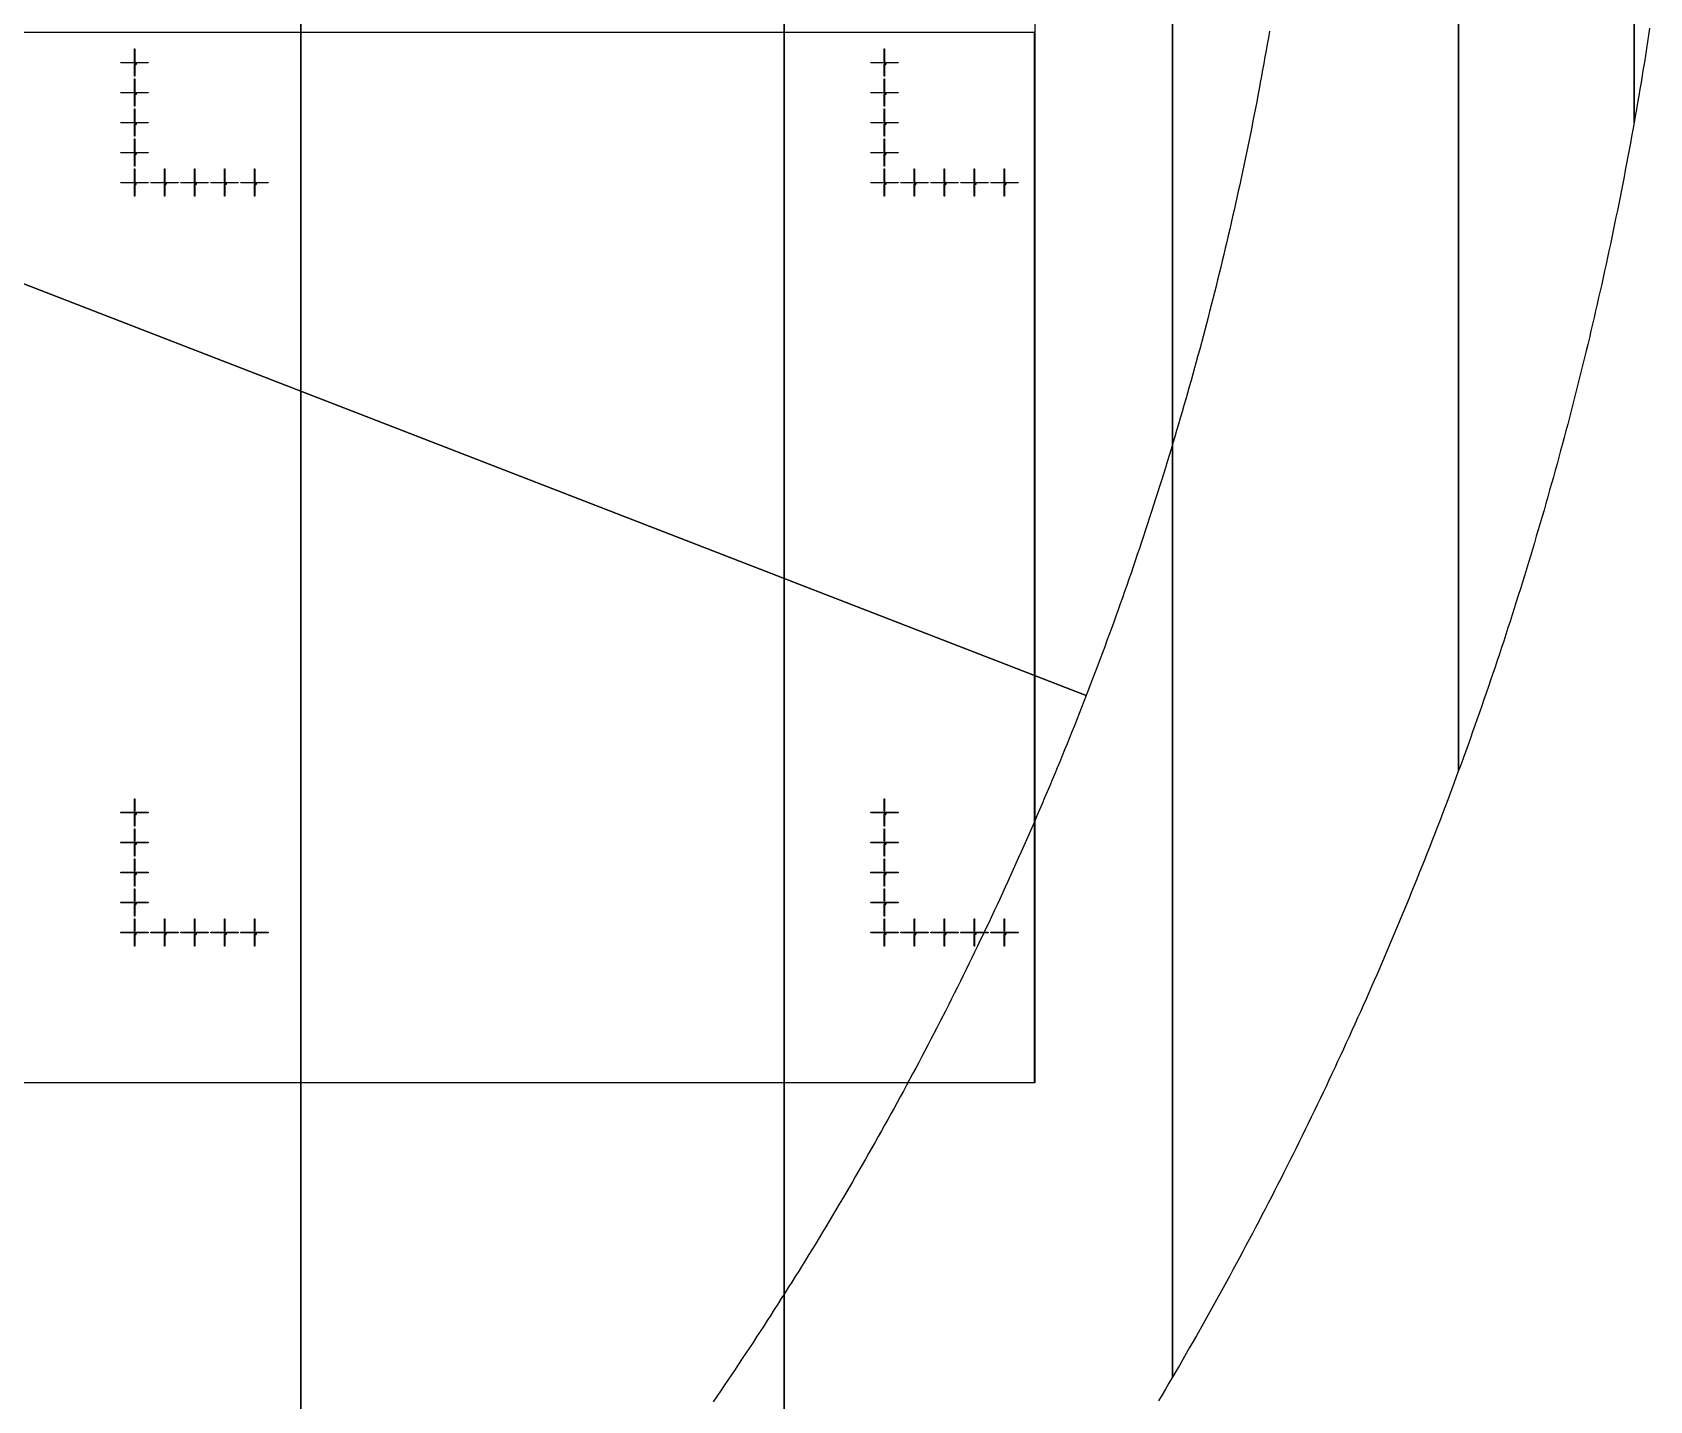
# Model space of a CAD drawing. Extents: x -25400 to 25400, y -24113 to 25400.
# Drawn here: x 14325 to 25110, y -12974 to -3852 of the extents above; entities that cross this region are included whole.
import ezdxf

# ---------------------------------------------------------------- set-up
doc = ezdxf.new("R2010")
doc.units = 0
for name, color, linetype in [('L0D0', 1, 'CONTINUOUS'), ('L1D0', 2, 'CONTINUOUS'), ('L3D0', 3, 'CONTINUOUS')]:
    doc.layers.add(name, color=color, linetype=linetype)

msp = doc.modelspace()

# ---------------------------------------------------------------- linework, layer by layer
at = {"layer": 'L0D0'}
for points in [[(16115.797, 19632.653), (16115.797, -19632.653)], [(16115.797, -19632.653), (16115.797, 16466.422)], [(19339.518, -16466.422), (19339.518, 16466.422)], [(19339.518, 16466.422), (19339.518, -16466.422)], [(21928.171, 12818.553), (21928.171, -12818.553), (21905.071, -12857.988), (21881.901, -12897.381), (21858.659, -12936.732), (21835.346, -12976.042)], [(23836.776, 8773.148), (23836.776, -8773.148), (23820.952, -8816.023), (23805.05, -8858.87), (23789.072, -8901.688), (23773.017, -8944.478), (23756.884, -8987.238), (23740.675, -9029.97), (23724.389, -9072.672), (23708.026, -9115.345), (23691.586, -9157.988), (23675.07, -9200.602), (23658.477, -9243.185), (23641.807, -9285.739), (23625.061, -9328.263), (23608.238, -9370.757), (23591.339, -9413.22), (23574.364, -9455.653), (23557.312, -9498.055), (23540.184, -9540.427), (23522.98, -9582.767), (23505.699, -9625.077), (23488.343, -9667.355), (23470.91, -9709.602), (23453.402, -9751.818), (23435.817, -9794.002), (23418.157, -9836.154), (23400.421, -9878.275), (23382.609, -9920.364), (23364.721, -9962.42), (23346.758, -10004.444), (23328.719, -10046.436), (23310.604, -10088.395), (23292.415, -10130.322), (23274.149, -10172.216), (23255.809, -10214.077), (23237.393, -10255.904), (23218.902, -10297.699), (23200.335, -10339.46), (23181.694, -10381.188), (23162.977, -10422.882), (23144.186, -10464.543), (23125.32, -10506.169), (23106.378, -10547.762), (23087.362, -10589.32), (23068.271, -10630.844), (23049.106, -10672.334), (23029.866, -10713.789), (23010.551, -10755.21), (22991.162, -10796.595), (22971.698, -10837.946), (22952.16, -10879.262), (22932.548, -10920.542), (22912.862, -10961.787), (22893.101, -11002.997), (22873.266, -11044.171), (22853.357, -11085.309), (22833.374, -11126.411), (22813.317, -11167.477), (22793.187, -11208.507), (22772.982, -11249.501), (22752.704, -11290.459), (22732.352, -11331.379), (22711.927, -11372.264), (22691.428, -11413.111), (22670.855, -11453.921), (22650.21, -11494.695), (22629.491, -11535.431), (22608.698, -11576.129), (22587.832, -11616.791), (22566.894, -11657.414), (22545.882, -11698), (22524.797, -11738.548), (22503.639, -11779.058), (22482.409, -11819.53), (22461.105, -11859.964), (22439.729, -11900.359), (22418.281, -11940.716), (22396.759, -11981.034), (22375.166, -12021.313), (22353.499, -12061.553), (22331.761, -12101.755), (22309.95, -12141.917), (22288.067, -12182.04), (22266.111, -12222.123), (22244.084, -12262.167), (22221.984, -12302.171), (22199.813, -12342.135), (22177.57, -12382.059), (22155.255, -12421.944), (22132.868, -12461.788), (22110.41, -12501.591), (22087.88, -12541.355), (22065.278, -12581.077), (22042.605, -12620.759), (22019.861, -12660.4), (21997.045, -12700), (21974.158, -12739.559), (21951.2, -12779.077), (21928.171, -12818.553), (21928.171, 12818.553)], [(25006.14, 4455.665), (25006.14, -4455.665), (24998.083, -4500.651), (24989.944, -4545.623), (24981.725, -4590.58), (24973.424, -4635.523), (24965.043, -4680.45), (24956.581, -4725.362), (24948.039, -4770.259), (24939.415, -4815.141), (24930.711, -4860.007), (24921.926, -4904.857), (24913.06, -4949.691), (24904.114, -4994.509), (24895.087, -5039.311), (24885.979, -5084.097), (24876.791, -5128.866), (24867.522, -5173.619), (24858.173, -5218.355), (24848.743, -5263.074), (24839.233, -5307.776), (24829.643, -5352.461), (24819.972, -5397.128), (24810.221, -5441.778), (24800.389, -5486.411), (24790.477, -5531.026), (24780.485, -5575.622), (24770.413, -5620.201), (24760.26, -5664.761), (24750.027, -5709.304), (24739.714, -5753.827), (24729.322, -5798.332), (24718.849, -5842.819), (24708.295, -5887.286), (24697.662, -5931.734), (24686.949, -5976.163), (24676.157, -6020.573), (24665.284, -6064.963), (24654.331, -6109.334), (24643.299, -6153.685), (24632.186, -6198.016), (24620.994, -6242.326), (24609.723, -6286.617), (24598.371, -6330.887), (24586.94, -6375.137), (24575.43, -6419.366), (24563.839, -6463.575), (24552.17, -6507.762), (24540.42, -6551.929), (24528.592, -6596.074), (24516.684, -6640.197), (24504.696, -6684.3), (24492.629, -6728.38), (24480.483, -6772.439), (24468.258, -6816.476), (24455.953, -6860.491), (24443.57, -6904.484), (24431.107, -6948.454), (24418.565, -6992.402), (24405.944, -7036.327), (24393.244, -7080.23), (24380.465, -7124.109), (24367.607, -7167.965), (24354.67, -7211.799), (24341.655, -7255.609), (24328.56, -7299.395), (24315.387, -7343.158), (24302.135, -7386.897), (24288.804, -7430.612), (24275.395, -7474.303), (24261.907, -7517.97), (24248.341, -7561.612), (24234.696, -7605.23), (24220.972, -7648.823), (24207.171, -7692.392), (24193.29, -7735.936), (24179.332, -7779.454), (24165.295, -7822.948), (24151.18, -7866.416), (24136.987, -7909.859), (24122.716, -7953.276), (24108.366, -7996.667), (24093.939, -8040.032), (24079.433, -8083.372), (24064.85, -8126.685), (24050.188, -8169.972), (24035.449, -8213.232), (24020.632, -8256.466), (24005.737, -8299.673), (23990.765, -8342.854), (23975.715, -8386.007), (23960.587, -8429.133), (23945.381, -8472.232), (23930.098, -8515.303), (23914.738, -8558.347), (23899.3, -8601.363), (23883.785, -8644.351), (23868.193, -8687.312), (23852.523, -8730.244), (23836.776, -8773.148), (23836.776, 8773.148)], [(25110.435, -3824.405), (25103.513, -3869.58), (25096.509, -3914.743), (25089.425, -3959.893), (25082.259, -4005.03), (25075.012, -4050.154), (25067.684, -4095.265), (25060.275, -4140.363), (25052.785, -4185.448), (25045.213, -4230.519), (25037.561, -4275.576), (25029.827, -4320.619), (25022.013, -4365.648), (25014.117, -4410.664), (25006.14, -4455.665), (25006.14, 4455.665)], [(0, 0), (21353.614, -8272.434), (21337.896, -8312.892), (21322.102, -8353.321), (21306.231, -8393.719), (21290.283, -8434.088), (21274.259, -8474.426), (21258.159, -8514.733), (21241.982, -8555.01), (21225.729, -8595.257), (21209.399, -8635.472), (21192.994, -8675.656), (21176.512, -8715.809), (21159.954, -8755.931), (21143.321, -8796.022), (21126.611, -8836.08), (21109.825, -8876.108), (21092.964, -8916.103), (21076.026, -8956.066), (21059.013, -8995.997), (21041.925, -9035.895), (21024.76, -9075.762), (21007.521, -9115.595), (20990.205, -9155.396), (20972.815, -9195.164), (20955.349, -9234.899), (20937.807, -9274.601), (20920.191, -9314.269), (20902.499, -9353.904), (20884.733, -9393.505), (20866.891, -9433.073), (20848.974, -9472.607), (20830.982, -9512.106), (20812.916, -9551.572), (20794.775, -9591.003), (20776.559, -9630.4), (20758.268, -9669.762), (20739.903, -9709.09), (20721.463, -9748.382), (20702.949, -9787.64), (20684.361, -9826.862), (20665.698, -9866.049), (20646.961, -9905.201), (20628.15, -9944.317), (20609.265, -9983.397), (20590.305, -10022.441), (20571.272, -10061.45), (20552.165, -10100.422), (20532.984, -10139.358), (20513.729, -10178.258), (20494.4, -10217.121), (20474.998, -10255.947), (20455.523, -10294.736), (20435.973, -10333.489), (20416.351, -10372.204), (20396.655, -10410.882), (20376.886, -10449.523), (20357.043, -10488.126), (20337.128, -10526.692), (20317.139, -10565.219), (20297.077, -10603.709), (20276.943, -10642.161), (20256.736, -10680.574), (20236.456, -10718.949), (20216.103, -10757.286), (20195.677, -10795.583), (20175.179, -10833.842), (20154.609, -10872.063), (20133.966, -10910.244), (20113.251, -10948.386), (20092.463, -10986.488), (20071.604, -11024.551), (20050.672, -11062.575), (20029.668, -11100.559), (20008.592, -11138.502), (19987.445, -11176.406), (19966.225, -11214.27), (19944.934, -11252.093), (19923.571, -11289.876), (19902.137, -11327.619), (19880.631, -11365.321), (19859.054, -11402.981), (19837.405, -11440.601), (19815.685, -11478.18), (19793.894, -11515.718), (19772.032, -11553.214), (19750.099, -11590.669), (19728.094, -11628.082), (19706.019, -11665.453), (19683.874, -11702.783), (19661.657, -11740.07), (19639.37, -11777.315), (19617.012, -11814.518), (19594.584, -11851.679), (19572.085, -11888.797), (19549.516, -11925.872), (19526.877, -11962.904), (19504.168, -11999.893), (19481.388, -12036.84), (19458.539, -12073.743), (19435.62, -12110.602), (19412.631, -12147.418), (19389.572, -12184.191), (19366.443, -12220.92), (19343.245, -12257.604), (19319.978, -12294.245), (19296.641, -12330.842), (19273.234, -12367.394), (19249.759, -12403.902), (19226.214, -12440.365), (19202.601, -12476.784), (19178.918, -12513.158), (19155.166, -12549.486), (19131.346, -12585.77), (19107.457, -12622.009), (19083.499, -12658.202), (19059.472, -12694.35), (19035.378, -12730.452), (19011.214, -12766.508), (18986.983, -12802.519), (18962.683, -12838.483), (18938.315, -12874.402), (18913.879, -12910.274), (18889.375, -12946.1), (18864.804, -12981.879)], [(22574.952, -3844.68), (22567.624, -3887.461), (22560.215, -3930.228), (22552.725, -3972.981), (22545.155, -4015.72), (22537.503, -4058.444), (22529.77, -4101.154), (22521.956, -4143.849), (22514.062, -4186.529), (22506.086, -4229.195), (22498.03, -4271.845), (22489.893, -4314.479), (22481.675, -4357.098), (22473.376, -4399.702), (22464.996, -4442.289), (22456.536, -4484.861), (22447.995, -4527.417), (22439.374, -4569.956), (22430.672, -4612.479), (22421.889, -4654.985), (22413.026, -4697.475), (22404.082, -4739.948), (22395.058, -4782.403), (22385.953, -4824.842), (22376.768, -4867.263), (22367.503, -4909.667), (22358.157, -4952.053), (22348.731, -4994.421), (22339.224, -5036.772), (22329.637, -5079.104), (22319.97, -5121.418), (22310.223, -5163.713), (22300.396, -5205.991), (22290.489, -5248.249), (22280.501, -5290.488), (22270.434, -5332.709), (22260.286, -5374.91), (22250.059, -5417.092), (22239.751, -5459.255), (22229.364, -5501.398), (22218.897, -5543.521), (22208.35, -5585.624), (22197.723, -5627.707), (22187.017, -5669.77), (22176.23, -5711.813), (22165.364, -5753.835), (22154.419, -5795.837), (22143.394, -5837.817), (22132.289, -5879.777), (22121.105, -5921.715), (22109.841, -5963.633), (22098.498, -6005.528), (22087.076, -6047.403), (22075.574, -6089.255), (22063.993, -6131.086), (22052.333, -6172.894), (22040.593, -6214.681), (22028.774, -6256.445), (22016.876, -6298.187), (22004.899, -6339.906), (21992.843, -6381.602), (21980.708, -6423.275), (21968.494, -6464.925), (21956.201, -6506.552), (21943.829, -6548.156), (21931.379, -6589.736), (21918.849, -6631.293), (21906.241, -6672.825), (21893.554, -6714.334), (21880.789, -6755.818), (21867.945, -6797.279), (21855.022, -6838.714), (21842.021, -6880.126), (21828.941, -6921.512), (21815.783, -6962.874), (21802.546, -7004.211), (21789.232, -7045.522), (21775.839, -7086.808), (21762.367, -7128.069), (21748.818, -7169.304), (21735.19, -7210.514), (21721.485, -7251.697), (21707.701, -7292.854), (21693.839, -7333.986), (21679.899, -7375.091), (21665.882, -7416.169), (21651.787, -7457.221), (21637.613, -7498.246), (21623.362, -7539.244), (21609.034, -7580.215), (21594.628, -7621.158), (21580.144, -7662.075), (21565.583, -7702.963), (21550.944, -7743.824), (21536.228, -7784.658), (21521.434, -7825.463), (21506.563, -7866.24), (21491.615, -7906.989), (21476.59, -7947.71), (21461.487, -7988.402), (21446.308, -8029.065), (21431.051, -8069.7), (21415.717, -8110.305), (21400.307, -8150.881), (21384.819, -8191.428), (21369.255, -8231.946), (21353.614, -8272.434), (0, 0)]]:
    msp.add_lwpolyline(points, dxfattribs=at)
at = {"layer": 'L1D0'}
for points in [[(15006.25, -4045.15), (15006.25, -3962.15), (15008.75, -3962.15), (15008.75, -4045.15)], [(20006.25, -4045.15), (20006.25, -3962.15), (20008.75, -3962.15), (20008.75, -4045.15)], [(14916.5, -4054.4), (14916.5, -4051.9), (14999.5, -4051.9), (14999.5, -4054.4)], [(15007.3, -4058.15), (15007.3, -4053.35), (15002.5, -4053.35), (15002.5, -4052.95), (15007.3, -4052.95), (15007.3, -4048.15), (15007.7, -4048.15), (15007.7, -4052.95), (15012.5, -4052.95), (15012.5, -4053.35), (15007.7, -4053.35), (15007.7, -4058.15)], [(15006.25, -4144.15), (15006.25, -4061.15), (15008.75, -4061.15), (15008.75, -4144.15)], [(15013.5, -4063.706), (15013.5, -4060.15), (15017.944, -4060.15), (15017.944, -4061.039), (15014.389, -4061.039), (15014.389, -4062.817), (15017.056, -4062.817), (15017.056, -4063.706)], [(15013.5, -4066.372), (15013.5, -4065.483), (15017.056, -4065.483), (15017.056, -4066.372)], [(15015.5, -4054.4), (15015.5, -4051.9), (15098.5, -4051.9), (15098.5, -4054.4)], [(15017.056, -4065.483), (15017.056, -4063.706), (15017.944, -4063.706), (15017.944, -4065.483)], [(19916.5, -4054.4), (19916.5, -4051.9), (19999.5, -4051.9), (19999.5, -4054.4)], [(20007.3, -4058.15), (20007.3, -4053.35), (20002.5, -4053.35), (20002.5, -4052.95), (20007.3, -4052.95), (20007.3, -4048.15), (20007.7, -4048.15), (20007.7, -4052.95), (20012.5, -4052.95), (20012.5, -4053.35), (20007.7, -4053.35), (20007.7, -4058.15)], [(20006.25, -4144.15), (20006.25, -4061.15), (20008.75, -4061.15), (20008.75, -4144.15)], [(20013.5, -4063.706), (20013.5, -4060.15), (20017.944, -4060.15), (20017.944, -4061.039), (20014.389, -4061.039), (20014.389, -4062.817), (20017.056, -4062.817), (20017.056, -4063.706)], [(20013.5, -4066.372), (20013.5, -4065.483), (20017.056, -4065.483), (20017.056, -4066.372)], [(20015.5, -4054.4), (20015.5, -4051.9), (20098.5, -4051.9), (20098.5, -4054.4)], [(20017.056, -4065.483), (20017.056, -4063.706), (20017.944, -4063.706), (20017.944, -4065.483)], [(15006.25, -4245.15), (15006.25, -4162.15), (15008.75, -4162.15), (15008.75, -4245.15)], [(20006.25, -4245.15), (20006.25, -4162.15), (20008.75, -4162.15), (20008.75, -4245.15)], [(14916.5, -4254.4), (14916.5, -4251.9), (14999.5, -4251.9), (14999.5, -4254.4)], [(15007.3, -4258.15), (15007.3, -4253.35), (15002.5, -4253.35), (15002.5, -4252.95), (15007.3, -4252.95), (15007.3, -4248.15), (15007.7, -4248.15), (15007.7, -4252.95), (15012.5, -4252.95), (15012.5, -4253.35), (15007.7, -4253.35), (15007.7, -4258.15)], [(15006.25, -4344.15), (15006.25, -4261.15), (15008.75, -4261.15), (15008.75, -4344.15)], [(15016.167, -4266.372), (15016.167, -4264.594), (15013.5, -4264.594), (15013.5, -4262.817), (15014.389, -4262.817), (15014.389, -4263.706), (15016.167, -4263.706), (15016.167, -4261.039), (15015.278, -4261.039), (15015.278, -4260.15), (15017.056, -4260.15), (15017.056, -4263.706), (15017.944, -4263.706), (15017.944, -4264.594), (15017.056, -4264.594), (15017.056, -4266.372)], [(15014.389, -4262.817), (15014.389, -4261.039), (15015.278, -4261.039), (15015.278, -4262.817)], [(15015.5, -4254.4), (15015.5, -4251.9), (15098.5, -4251.9), (15098.5, -4254.4)], [(19916.5, -4254.4), (19916.5, -4251.9), (19999.5, -4251.9), (19999.5, -4254.4)], [(20007.3, -4258.15), (20007.3, -4253.35), (20002.5, -4253.35), (20002.5, -4252.95), (20007.3, -4252.95), (20007.3, -4248.15), (20007.7, -4248.15), (20007.7, -4252.95), (20012.5, -4252.95), (20012.5, -4253.35), (20007.7, -4253.35), (20007.7, -4258.15)], [(20006.25, -4344.15), (20006.25, -4261.15), (20008.75, -4261.15), (20008.75, -4344.15)], [(20016.167, -4266.372), (20016.167, -4264.594), (20013.5, -4264.594), (20013.5, -4262.817), (20014.389, -4262.817), (20014.389, -4263.706), (20016.167, -4263.706), (20016.167, -4261.039), (20015.278, -4261.039), (20015.278, -4260.15), (20017.056, -4260.15), (20017.056, -4263.706), (20017.944, -4263.706), (20017.944, -4264.594), (20017.056, -4264.594), (20017.056, -4266.372)], [(20014.389, -4262.817), (20014.389, -4261.039), (20015.278, -4261.039), (20015.278, -4262.817)], [(20015.5, -4254.4), (20015.5, -4251.9), (20098.5, -4251.9), (20098.5, -4254.4)], [(15006.25, -4445.15), (15006.25, -4362.15), (15008.75, -4362.15), (15008.75, -4445.15)], [(20006.25, -4445.15), (20006.25, -4362.15), (20008.75, -4362.15), (20008.75, -4445.15)], [(14916.5, -4454.4), (14916.5, -4451.9), (14999.5, -4451.9), (14999.5, -4454.4)], [(15007.3, -4458.15), (15007.3, -4453.35), (15002.5, -4453.35), (15002.5, -4452.95), (15007.3, -4452.95), (15007.3, -4448.15), (15007.7, -4448.15), (15007.7, -4452.95), (15012.5, -4452.95), (15012.5, -4453.35), (15007.7, -4453.35), (15007.7, -4458.15)], [(15006.25, -4544.15), (15006.25, -4461.15), (15008.75, -4461.15), (15008.75, -4544.15)], [(15013.5, -4461.039), (15013.5, -4460.15), (15017.056, -4460.15), (15017.056, -4461.039)], [(15013.5, -4466.372), (15013.5, -4465.483), (15017.056, -4465.483), (15017.056, -4466.372)], [(15014.389, -4463.706), (15014.389, -4462.817), (15017.056, -4462.817), (15017.056, -4463.706)], [(15015.5, -4454.4), (15015.5, -4451.9), (15098.5, -4451.9), (15098.5, -4454.4)], [(15017.056, -4462.817), (15017.056, -4461.039), (15017.944, -4461.039), (15017.944, -4462.817)], [(15017.056, -4465.483), (15017.056, -4463.706), (15017.944, -4463.706), (15017.944, -4465.483)], [(19916.5, -4454.4), (19916.5, -4451.9), (19999.5, -4451.9), (19999.5, -4454.4)], [(20007.3, -4458.15), (20007.3, -4453.35), (20002.5, -4453.35), (20002.5, -4452.95), (20007.3, -4452.95), (20007.3, -4448.15), (20007.7, -4448.15), (20007.7, -4452.95), (20012.5, -4452.95), (20012.5, -4453.35), (20007.7, -4453.35), (20007.7, -4458.15)], [(20006.25, -4544.15), (20006.25, -4461.15), (20008.75, -4461.15), (20008.75, -4544.15)], [(20013.5, -4461.039), (20013.5, -4460.15), (20017.056, -4460.15), (20017.056, -4461.039)], [(20013.5, -4466.372), (20013.5, -4465.483), (20017.056, -4465.483), (20017.056, -4466.372)], [(20014.389, -4463.706), (20014.389, -4462.817), (20017.056, -4462.817), (20017.056, -4463.706)], [(20015.5, -4454.4), (20015.5, -4451.9), (20098.5, -4451.9), (20098.5, -4454.4)], [(20017.056, -4462.817), (20017.056, -4461.039), (20017.944, -4461.039), (20017.944, -4462.817)], [(20017.056, -4465.483), (20017.056, -4463.706), (20017.944, -4463.706), (20017.944, -4465.483)], [(15006.25, -4645.15), (15006.25, -4562.15), (15008.75, -4562.15), (15008.75, -4645.15)], [(20006.25, -4645.15), (20006.25, -4562.15), (20008.75, -4562.15), (20008.75, -4645.15)], [(14916.5, -4654.4), (14916.5, -4651.9), (14999.5, -4651.9), (14999.5, -4654.4)], [(15007.3, -4658.15), (15007.3, -4653.35), (15002.5, -4653.35), (15002.5, -4652.95), (15007.3, -4652.95), (15007.3, -4648.15), (15007.7, -4648.15), (15007.7, -4652.95), (15012.5, -4652.95), (15012.5, -4653.35), (15007.7, -4653.35), (15007.7, -4658.15)], [(15006.25, -4744.15), (15006.25, -4661.15), (15008.75, -4661.15), (15008.75, -4744.15)], [(15013.5, -4661.928), (15013.5, -4661.039), (15014.389, -4661.039), (15014.389, -4661.928)], [(15013.5, -4666.372), (15013.5, -4664.594), (15014.389, -4664.594), (15014.389, -4665.483), (15017.944, -4665.483), (15017.944, -4666.372)], [(15014.389, -4661.039), (15014.389, -4660.15), (15017.056, -4660.15), (15017.056, -4661.039)], [(15014.389, -4664.594), (15014.389, -4663.706), (15016.167, -4663.706), (15016.167, -4664.594)], [(15015.5, -4654.4), (15015.5, -4651.9), (15098.5, -4651.9), (15098.5, -4654.4)], [(15016.167, -4663.706), (15016.167, -4662.817), (15017.056, -4662.817), (15017.056, -4663.706)], [(15017.056, -4662.817), (15017.056, -4661.039), (15017.944, -4661.039), (15017.944, -4662.817)], [(19916.5, -4654.4), (19916.5, -4651.9), (19999.5, -4651.9), (19999.5, -4654.4)], [(20007.3, -4658.15), (20007.3, -4653.35), (20002.5, -4653.35), (20002.5, -4652.95), (20007.3, -4652.95), (20007.3, -4648.15), (20007.7, -4648.15), (20007.7, -4652.95), (20012.5, -4652.95), (20012.5, -4653.35), (20007.7, -4653.35), (20007.7, -4658.15)], [(20006.25, -4744.15), (20006.25, -4661.15), (20008.75, -4661.15), (20008.75, -4744.15)], [(20013.5, -4661.928), (20013.5, -4661.039), (20014.389, -4661.039), (20014.389, -4661.928)], [(20013.5, -4666.372), (20013.5, -4664.594), (20014.389, -4664.594), (20014.389, -4665.483), (20017.944, -4665.483), (20017.944, -4666.372)], [(20014.389, -4661.039), (20014.389, -4660.15), (20017.056, -4660.15), (20017.056, -4661.039)], [(20014.389, -4664.594), (20014.389, -4663.706), (20016.167, -4663.706), (20016.167, -4664.594)], [(20015.5, -4654.4), (20015.5, -4651.9), (20098.5, -4651.9), (20098.5, -4654.4)], [(20016.167, -4663.706), (20016.167, -4662.817), (20017.056, -4662.817), (20017.056, -4663.706)], [(20017.056, -4662.817), (20017.056, -4661.039), (20017.944, -4661.039), (20017.944, -4662.817)], [(14916.5, -4854.4), (14916.5, -4851.9), (14999.5, -4851.9), (14999.5, -4854.4)], [(15007.3, -4858.15), (15007.3, -4853.35), (15002.5, -4853.35), (15002.5, -4852.95), (15007.3, -4852.95), (15007.3, -4848.15), (15007.7, -4848.15), (15007.7, -4852.95), (15012.5, -4852.95), (15012.5, -4853.35), (15007.7, -4853.35), (15007.7, -4858.15)], [(15006.25, -4845.15), (15006.25, -4762.15), (15008.75, -4762.15), (15008.75, -4845.15)], [(15015.5, -4854.4), (15015.5, -4851.9), (15098.5, -4851.9), (15098.5, -4854.4)], [(15116.5, -4854.4), (15116.5, -4851.9), (15199.5, -4851.9), (15199.5, -4854.4)], [(15207.3, -4858.15), (15207.3, -4853.35), (15202.5, -4853.35), (15202.5, -4852.95), (15207.3, -4852.95), (15207.3, -4848.15), (15207.7, -4848.15), (15207.7, -4852.95), (15212.5, -4852.95), (15212.5, -4853.35), (15207.7, -4853.35), (15207.7, -4858.15)], [(15206.25, -4845.15), (15206.25, -4762.15), (15208.75, -4762.15), (15208.75, -4845.15)], [(15215.5, -4854.4), (15215.5, -4851.9), (15298.5, -4851.9), (15298.5, -4854.4)], [(15316.5, -4854.4), (15316.5, -4851.9), (15399.5, -4851.9), (15399.5, -4854.4)], [(15407.3, -4858.15), (15407.3, -4853.35), (15402.5, -4853.35), (15402.5, -4852.95), (15407.3, -4852.95), (15407.3, -4848.15), (15407.7, -4848.15), (15407.7, -4852.95), (15412.5, -4852.95), (15412.5, -4853.35), (15407.7, -4853.35), (15407.7, -4858.15)], [(15406.25, -4845.15), (15406.25, -4762.15), (15408.75, -4762.15), (15408.75, -4845.15)], [(15415.5, -4854.4), (15415.5, -4851.9), (15498.5, -4851.9), (15498.5, -4854.4)], [(15516.5, -4854.4), (15516.5, -4851.9), (15599.5, -4851.9), (15599.5, -4854.4)], [(15607.3, -4858.15), (15607.3, -4853.35), (15602.5, -4853.35), (15602.5, -4852.95), (15607.3, -4852.95), (15607.3, -4848.15), (15607.7, -4848.15), (15607.7, -4852.95), (15612.5, -4852.95), (15612.5, -4853.35), (15607.7, -4853.35), (15607.7, -4858.15)], [(15606.25, -4845.15), (15606.25, -4762.15), (15608.75, -4762.15), (15608.75, -4845.15)], [(15615.5, -4854.4), (15615.5, -4851.9), (15698.5, -4851.9), (15698.5, -4854.4)], [(15716.5, -4854.4), (15716.5, -4851.9), (15799.5, -4851.9), (15799.5, -4854.4)], [(15807.3, -4858.15), (15807.3, -4853.35), (15802.5, -4853.35), (15802.5, -4852.95), (15807.3, -4852.95), (15807.3, -4848.15), (15807.7, -4848.15), (15807.7, -4852.95), (15812.5, -4852.95), (15812.5, -4853.35), (15807.7, -4853.35), (15807.7, -4858.15)], [(15806.25, -4845.15), (15806.25, -4762.15), (15808.75, -4762.15), (15808.75, -4845.15)], [(15815.5, -4854.4), (15815.5, -4851.9), (15898.5, -4851.9), (15898.5, -4854.4)], [(19916.5, -4854.4), (19916.5, -4851.9), (19999.5, -4851.9), (19999.5, -4854.4)], [(20007.3, -4858.15), (20007.3, -4853.35), (20002.5, -4853.35), (20002.5, -4852.95), (20007.3, -4852.95), (20007.3, -4848.15), (20007.7, -4848.15), (20007.7, -4852.95), (20012.5, -4852.95), (20012.5, -4853.35), (20007.7, -4853.35), (20007.7, -4858.15)], [(20006.25, -4845.15), (20006.25, -4762.15), (20008.75, -4762.15), (20008.75, -4845.15)], [(20015.5, -4854.4), (20015.5, -4851.9), (20098.5, -4851.9), (20098.5, -4854.4)], [(20116.5, -4854.4), (20116.5, -4851.9), (20199.5, -4851.9), (20199.5, -4854.4)], [(20207.3, -4858.15), (20207.3, -4853.35), (20202.5, -4853.35), (20202.5, -4852.95), (20207.3, -4852.95), (20207.3, -4848.15), (20207.7, -4848.15), (20207.7, -4852.95), (20212.5, -4852.95), (20212.5, -4853.35), (20207.7, -4853.35), (20207.7, -4858.15)], [(20206.25, -4845.15), (20206.25, -4762.15), (20208.75, -4762.15), (20208.75, -4845.15)], [(20215.5, -4854.4), (20215.5, -4851.9), (20298.5, -4851.9), (20298.5, -4854.4)], [(20316.5, -4854.4), (20316.5, -4851.9), (20399.5, -4851.9), (20399.5, -4854.4)], [(20407.3, -4858.15), (20407.3, -4853.35), (20402.5, -4853.35), (20402.5, -4852.95), (20407.3, -4852.95), (20407.3, -4848.15), (20407.7, -4848.15), (20407.7, -4852.95), (20412.5, -4852.95), (20412.5, -4853.35), (20407.7, -4853.35), (20407.7, -4858.15)], [(20406.25, -4845.15), (20406.25, -4762.15), (20408.75, -4762.15), (20408.75, -4845.15)], [(20415.5, -4854.4), (20415.5, -4851.9), (20498.5, -4851.9), (20498.5, -4854.4)], [(20516.5, -4854.4), (20516.5, -4851.9), (20599.5, -4851.9), (20599.5, -4854.4)], [(20607.3, -4858.15), (20607.3, -4853.35), (20602.5, -4853.35), (20602.5, -4852.95), (20607.3, -4852.95), (20607.3, -4848.15), (20607.7, -4848.15), (20607.7, -4852.95), (20612.5, -4852.95), (20612.5, -4853.35), (20607.7, -4853.35), (20607.7, -4858.15)], [(20606.25, -4845.15), (20606.25, -4762.15), (20608.75, -4762.15), (20608.75, -4845.15)], [(20615.5, -4854.4), (20615.5, -4851.9), (20698.5, -4851.9), (20698.5, -4854.4)], [(20716.5, -4854.4), (20716.5, -4851.9), (20799.5, -4851.9), (20799.5, -4854.4)], [(20807.3, -4858.15), (20807.3, -4853.35), (20802.5, -4853.35), (20802.5, -4852.95), (20807.3, -4852.95), (20807.3, -4848.15), (20807.7, -4848.15), (20807.7, -4852.95), (20812.5, -4852.95), (20812.5, -4853.35), (20807.7, -4853.35), (20807.7, -4858.15)], [(20806.25, -4845.15), (20806.25, -4762.15), (20808.75, -4762.15), (20808.75, -4845.15)], [(20815.5, -4854.4), (20815.5, -4851.9), (20898.5, -4851.9), (20898.5, -4854.4)], [(15006.25, -4944.15), (15006.25, -4861.15), (15008.75, -4861.15), (15008.75, -4944.15)], [(15014.389, -4866.372), (15014.389, -4865.483), (15015.278, -4865.483), (15015.278, -4861.928), (15014.389, -4861.928), (15014.389, -4861.039), (15015.278, -4861.039), (15015.278, -4860.15), (15016.167, -4860.15), (15016.167, -4865.483), (15017.056, -4865.483), (15017.056, -4866.372)], [(15206.25, -4944.15), (15206.25, -4861.15), (15208.75, -4861.15), (15208.75, -4944.15)], [(15213.5, -4861.928), (15213.5, -4861.039), (15214.389, -4861.039), (15214.389, -4861.928)], [(15213.5, -4866.372), (15213.5, -4864.594), (15214.389, -4864.594), (15214.389, -4865.483), (15217.944, -4865.483), (15217.944, -4866.372)], [(15214.389, -4861.039), (15214.389, -4860.15), (15217.056, -4860.15), (15217.056, -4861.039)], [(15214.389, -4864.594), (15214.389, -4863.706), (15216.167, -4863.706), (15216.167, -4864.594)], [(15216.167, -4863.706), (15216.167, -4862.817), (15217.056, -4862.817), (15217.056, -4863.706)], [(15217.056, -4862.817), (15217.056, -4861.039), (15217.944, -4861.039), (15217.944, -4862.817)], [(15406.25, -4944.15), (15406.25, -4861.15), (15408.75, -4861.15), (15408.75, -4944.15)], [(15413.5, -4861.039), (15413.5, -4860.15), (15417.056, -4860.15), (15417.056, -4861.039)], [(15413.5, -4866.372), (15413.5, -4865.483), (15417.056, -4865.483), (15417.056, -4866.372)], [(15414.389, -4863.706), (15414.389, -4862.817), (15417.056, -4862.817), (15417.056, -4863.706)], [(15417.056, -4862.817), (15417.056, -4861.039), (15417.944, -4861.039), (15417.944, -4862.817)], [(15417.056, -4865.483), (15417.056, -4863.706), (15417.944, -4863.706), (15417.944, -4865.483)], [(15606.25, -4944.15), (15606.25, -4861.15), (15608.75, -4861.15), (15608.75, -4944.15)], [(15616.167, -4866.372), (15616.167, -4864.594), (15613.5, -4864.594), (15613.5, -4862.817), (15614.389, -4862.817), (15614.389, -4863.706), (15616.167, -4863.706), (15616.167, -4861.039), (15615.278, -4861.039), (15615.278, -4860.15), (15617.056, -4860.15), (15617.056, -4863.706), (15617.944, -4863.706), (15617.944, -4864.594), (15617.056, -4864.594), (15617.056, -4866.372)], [(15614.389, -4862.817), (15614.389, -4861.039), (15615.278, -4861.039), (15615.278, -4862.817)], [(15806.25, -4944.15), (15806.25, -4861.15), (15808.75, -4861.15), (15808.75, -4944.15)], [(15813.5, -4863.706), (15813.5, -4860.15), (15817.944, -4860.15), (15817.944, -4861.039), (15814.389, -4861.039), (15814.389, -4862.817), (15817.056, -4862.817), (15817.056, -4863.706)], [(15813.5, -4866.372), (15813.5, -4865.483), (15817.056, -4865.483), (15817.056, -4866.372)], [(15817.056, -4865.483), (15817.056, -4863.706), (15817.944, -4863.706), (15817.944, -4865.483)], [(20006.25, -4944.15), (20006.25, -4861.15), (20008.75, -4861.15), (20008.75, -4944.15)], [(20014.389, -4866.372), (20014.389, -4865.483), (20015.278, -4865.483), (20015.278, -4861.928), (20014.389, -4861.928), (20014.389, -4861.039), (20015.278, -4861.039), (20015.278, -4860.15), (20016.167, -4860.15), (20016.167, -4865.483), (20017.056, -4865.483), (20017.056, -4866.372)], [(20206.25, -4944.15), (20206.25, -4861.15), (20208.75, -4861.15), (20208.75, -4944.15)], [(20213.5, -4861.928), (20213.5, -4861.039), (20214.389, -4861.039), (20214.389, -4861.928)], [(20213.5, -4866.372), (20213.5, -4864.594), (20214.389, -4864.594), (20214.389, -4865.483), (20217.944, -4865.483), (20217.944, -4866.372)], [(20214.389, -4861.039), (20214.389, -4860.15), (20217.056, -4860.15), (20217.056, -4861.039)], [(20214.389, -4864.594), (20214.389, -4863.706), (20216.167, -4863.706), (20216.167, -4864.594)], [(20216.167, -4863.706), (20216.167, -4862.817), (20217.056, -4862.817), (20217.056, -4863.706)], [(20217.056, -4862.817), (20217.056, -4861.039), (20217.944, -4861.039), (20217.944, -4862.817)], [(20406.25, -4944.15), (20406.25, -4861.15), (20408.75, -4861.15), (20408.75, -4944.15)], [(20413.5, -4861.039), (20413.5, -4860.15), (20417.056, -4860.15), (20417.056, -4861.039)], [(20413.5, -4866.372), (20413.5, -4865.483), (20417.056, -4865.483), (20417.056, -4866.372)], [(20414.389, -4863.706), (20414.389, -4862.817), (20417.056, -4862.817), (20417.056, -4863.706)], [(20417.056, -4862.817), (20417.056, -4861.039), (20417.944, -4861.039), (20417.944, -4862.817)], [(20417.056, -4865.483), (20417.056, -4863.706), (20417.944, -4863.706), (20417.944, -4865.483)], [(20606.25, -4944.15), (20606.25, -4861.15), (20608.75, -4861.15), (20608.75, -4944.15)], [(20616.167, -4866.372), (20616.167, -4864.594), (20613.5, -4864.594), (20613.5, -4862.817), (20614.389, -4862.817), (20614.389, -4863.706), (20616.167, -4863.706), (20616.167, -4861.039), (20615.278, -4861.039), (20615.278, -4860.15), (20617.056, -4860.15), (20617.056, -4863.706), (20617.944, -4863.706), (20617.944, -4864.594), (20617.056, -4864.594), (20617.056, -4866.372)], [(20614.389, -4862.817), (20614.389, -4861.039), (20615.278, -4861.039), (20615.278, -4862.817)], [(20806.25, -4944.15), (20806.25, -4861.15), (20808.75, -4861.15), (20808.75, -4944.15)], [(20813.5, -4863.706), (20813.5, -4860.15), (20817.944, -4860.15), (20817.944, -4861.039), (20814.389, -4861.039), (20814.389, -4862.817), (20817.056, -4862.817), (20817.056, -4863.706)], [(20813.5, -4866.372), (20813.5, -4865.483), (20817.056, -4865.483), (20817.056, -4866.372)], [(20817.056, -4865.483), (20817.056, -4863.706), (20817.944, -4863.706), (20817.944, -4865.483)], [(14916.5, -9054.4), (14916.5, -9051.9), (14999.5, -9051.9), (14999.5, -9054.4)], [(15007.3, -9058.15), (15007.3, -9053.35), (15002.5, -9053.35), (15002.5, -9052.95), (15007.3, -9052.95), (15007.3, -9048.15), (15007.7, -9048.15), (15007.7, -9052.95), (15012.5, -9052.95), (15012.5, -9053.35), (15007.7, -9053.35), (15007.7, -9058.15)], [(15006.25, -9045.15), (15006.25, -8962.15), (15008.75, -8962.15), (15008.75, -9045.15)], [(15015.5, -9054.4), (15015.5, -9051.9), (15098.5, -9051.9), (15098.5, -9054.4)], [(19916.5, -9054.4), (19916.5, -9051.9), (19999.5, -9051.9), (19999.5, -9054.4)], [(20007.3, -9058.15), (20007.3, -9053.35), (20002.5, -9053.35), (20002.5, -9052.95), (20007.3, -9052.95), (20007.3, -9048.15), (20007.7, -9048.15), (20007.7, -9052.95), (20012.5, -9052.95), (20012.5, -9053.35), (20007.7, -9053.35), (20007.7, -9058.15)], [(20006.25, -9045.15), (20006.25, -8962.15), (20008.75, -8962.15), (20008.75, -9045.15)], [(20015.5, -9054.4), (20015.5, -9051.9), (20098.5, -9051.9), (20098.5, -9054.4)], [(15006.25, -9144.15), (15006.25, -9061.15), (15008.75, -9061.15), (15008.75, -9144.15)], [(15006.25, -9245.15), (15006.25, -9162.15), (15008.75, -9162.15), (15008.75, -9245.15)], [(15013.5, -9063.706), (15013.5, -9060.15), (15017.944, -9060.15), (15017.944, -9061.039), (15014.389, -9061.039), (15014.389, -9062.817), (15017.056, -9062.817), (15017.056, -9063.706)], [(15013.5, -9066.372), (15013.5, -9065.483), (15017.056, -9065.483), (15017.056, -9066.372)], [(15017.056, -9065.483), (15017.056, -9063.706), (15017.944, -9063.706), (15017.944, -9065.483)], [(20006.25, -9144.15), (20006.25, -9061.15), (20008.75, -9061.15), (20008.75, -9144.15)], [(20006.25, -9245.15), (20006.25, -9162.15), (20008.75, -9162.15), (20008.75, -9245.15)], [(20013.5, -9063.706), (20013.5, -9060.15), (20017.944, -9060.15), (20017.944, -9061.039), (20014.389, -9061.039), (20014.389, -9062.817), (20017.056, -9062.817), (20017.056, -9063.706)], [(20013.5, -9066.372), (20013.5, -9065.483), (20017.056, -9065.483), (20017.056, -9066.372)], [(20017.056, -9065.483), (20017.056, -9063.706), (20017.944, -9063.706), (20017.944, -9065.483)], [(14916.5, -9254.4), (14916.5, -9251.9), (14999.5, -9251.9), (14999.5, -9254.4)], [(15007.3, -9258.15), (15007.3, -9253.35), (15002.5, -9253.35), (15002.5, -9252.95), (15007.3, -9252.95), (15007.3, -9248.15), (15007.7, -9248.15), (15007.7, -9252.95), (15012.5, -9252.95), (15012.5, -9253.35), (15007.7, -9253.35), (15007.7, -9258.15)], [(15006.25, -9344.15), (15006.25, -9261.15), (15008.75, -9261.15), (15008.75, -9344.15)], [(15016.167, -9266.372), (15016.167, -9264.594), (15013.5, -9264.594), (15013.5, -9262.817), (15014.389, -9262.817), (15014.389, -9263.706), (15016.167, -9263.706), (15016.167, -9261.039), (15015.278, -9261.039), (15015.278, -9260.15), (15017.056, -9260.15), (15017.056, -9263.706), (15017.944, -9263.706), (15017.944, -9264.594), (15017.056, -9264.594), (15017.056, -9266.372)], [(15014.389, -9262.817), (15014.389, -9261.039), (15015.278, -9261.039), (15015.278, -9262.817)], [(15015.5, -9254.4), (15015.5, -9251.9), (15098.5, -9251.9), (15098.5, -9254.4)], [(19916.5, -9254.4), (19916.5, -9251.9), (19999.5, -9251.9), (19999.5, -9254.4)], [(20007.3, -9258.15), (20007.3, -9253.35), (20002.5, -9253.35), (20002.5, -9252.95), (20007.3, -9252.95), (20007.3, -9248.15), (20007.7, -9248.15), (20007.7, -9252.95), (20012.5, -9252.95), (20012.5, -9253.35), (20007.7, -9253.35), (20007.7, -9258.15)], [(20006.25, -9344.15), (20006.25, -9261.15), (20008.75, -9261.15), (20008.75, -9344.15)], [(20016.167, -9266.372), (20016.167, -9264.594), (20013.5, -9264.594), (20013.5, -9262.817), (20014.389, -9262.817), (20014.389, -9263.706), (20016.167, -9263.706), (20016.167, -9261.039), (20015.278, -9261.039), (20015.278, -9260.15), (20017.056, -9260.15), (20017.056, -9263.706), (20017.944, -9263.706), (20017.944, -9264.594), (20017.056, -9264.594), (20017.056, -9266.372)], [(20014.389, -9262.817), (20014.389, -9261.039), (20015.278, -9261.039), (20015.278, -9262.817)], [(20015.5, -9254.4), (20015.5, -9251.9), (20098.5, -9251.9), (20098.5, -9254.4)], [(15006.25, -9445.15), (15006.25, -9362.15), (15008.75, -9362.15), (15008.75, -9445.15)], [(20006.25, -9445.15), (20006.25, -9362.15), (20008.75, -9362.15), (20008.75, -9445.15)], [(14916.5, -9454.4), (14916.5, -9451.9), (14999.5, -9451.9), (14999.5, -9454.4)], [(15007.3, -9458.15), (15007.3, -9453.35), (15002.5, -9453.35), (15002.5, -9452.95), (15007.3, -9452.95), (15007.3, -9448.15), (15007.7, -9448.15), (15007.7, -9452.95), (15012.5, -9452.95), (15012.5, -9453.35), (15007.7, -9453.35), (15007.7, -9458.15)], [(15006.25, -9544.15), (15006.25, -9461.15), (15008.75, -9461.15), (15008.75, -9544.15)], [(15013.5, -9461.039), (15013.5, -9460.15), (15017.056, -9460.15), (15017.056, -9461.039)], [(15013.5, -9466.372), (15013.5, -9465.483), (15017.056, -9465.483), (15017.056, -9466.372)], [(15014.389, -9463.706), (15014.389, -9462.817), (15017.056, -9462.817), (15017.056, -9463.706)], [(15015.5, -9454.4), (15015.5, -9451.9), (15098.5, -9451.9), (15098.5, -9454.4)], [(15017.056, -9462.817), (15017.056, -9461.039), (15017.944, -9461.039), (15017.944, -9462.817)], [(15017.056, -9465.483), (15017.056, -9463.706), (15017.944, -9463.706), (15017.944, -9465.483)], [(19916.5, -9454.4), (19916.5, -9451.9), (19999.5, -9451.9), (19999.5, -9454.4)], [(20007.3, -9458.15), (20007.3, -9453.35), (20002.5, -9453.35), (20002.5, -9452.95), (20007.3, -9452.95), (20007.3, -9448.15), (20007.7, -9448.15), (20007.7, -9452.95), (20012.5, -9452.95), (20012.5, -9453.35), (20007.7, -9453.35), (20007.7, -9458.15)], [(20006.25, -9544.15), (20006.25, -9461.15), (20008.75, -9461.15), (20008.75, -9544.15)], [(20013.5, -9461.039), (20013.5, -9460.15), (20017.056, -9460.15), (20017.056, -9461.039)], [(20013.5, -9466.372), (20013.5, -9465.483), (20017.056, -9465.483), (20017.056, -9466.372)], [(20014.389, -9463.706), (20014.389, -9462.817), (20017.056, -9462.817), (20017.056, -9463.706)], [(20015.5, -9454.4), (20015.5, -9451.9), (20098.5, -9451.9), (20098.5, -9454.4)], [(20017.056, -9462.817), (20017.056, -9461.039), (20017.944, -9461.039), (20017.944, -9462.817)], [(20017.056, -9465.483), (20017.056, -9463.706), (20017.944, -9463.706), (20017.944, -9465.483)], [(15006.25, -9645.15), (15006.25, -9562.15), (15008.75, -9562.15), (15008.75, -9645.15)], [(20006.25, -9645.15), (20006.25, -9562.15), (20008.75, -9562.15), (20008.75, -9645.15)], [(14916.5, -9654.4), (14916.5, -9651.9), (14999.5, -9651.9), (14999.5, -9654.4)], [(15007.3, -9658.15), (15007.3, -9653.35), (15002.5, -9653.35), (15002.5, -9652.95), (15007.3, -9652.95), (15007.3, -9648.15), (15007.7, -9648.15), (15007.7, -9652.95), (15012.5, -9652.95), (15012.5, -9653.35), (15007.7, -9653.35), (15007.7, -9658.15)], [(15006.25, -9744.15), (15006.25, -9661.15), (15008.75, -9661.15), (15008.75, -9744.15)], [(15013.5, -9661.928), (15013.5, -9661.039), (15014.389, -9661.039), (15014.389, -9661.928)], [(15013.5, -9666.372), (15013.5, -9664.594), (15014.389, -9664.594), (15014.389, -9665.483), (15017.944, -9665.483), (15017.944, -9666.372)], [(15014.389, -9661.039), (15014.389, -9660.15), (15017.056, -9660.15), (15017.056, -9661.039)], [(15014.389, -9664.594), (15014.389, -9663.706), (15016.167, -9663.706), (15016.167, -9664.594)], [(15015.5, -9654.4), (15015.5, -9651.9), (15098.5, -9651.9), (15098.5, -9654.4)], [(15016.167, -9663.706), (15016.167, -9662.817), (15017.056, -9662.817), (15017.056, -9663.706)], [(15017.056, -9662.817), (15017.056, -9661.039), (15017.944, -9661.039), (15017.944, -9662.817)], [(19916.5, -9654.4), (19916.5, -9651.9), (19999.5, -9651.9), (19999.5, -9654.4)], [(20007.3, -9658.15), (20007.3, -9653.35), (20002.5, -9653.35), (20002.5, -9652.95), (20007.3, -9652.95), (20007.3, -9648.15), (20007.7, -9648.15), (20007.7, -9652.95), (20012.5, -9652.95), (20012.5, -9653.35), (20007.7, -9653.35), (20007.7, -9658.15)], [(20006.25, -9744.15), (20006.25, -9661.15), (20008.75, -9661.15), (20008.75, -9744.15)], [(20013.5, -9661.928), (20013.5, -9661.039), (20014.389, -9661.039), (20014.389, -9661.928)], [(20013.5, -9666.372), (20013.5, -9664.594), (20014.389, -9664.594), (20014.389, -9665.483), (20017.944, -9665.483), (20017.944, -9666.372)], [(20014.389, -9661.039), (20014.389, -9660.15), (20017.056, -9660.15), (20017.056, -9661.039)], [(20014.389, -9664.594), (20014.389, -9663.706), (20016.167, -9663.706), (20016.167, -9664.594)], [(20015.5, -9654.4), (20015.5, -9651.9), (20098.5, -9651.9), (20098.5, -9654.4)], [(20016.167, -9663.706), (20016.167, -9662.817), (20017.056, -9662.817), (20017.056, -9663.706)], [(20017.056, -9662.817), (20017.056, -9661.039), (20017.944, -9661.039), (20017.944, -9662.817)], [(15006.25, -9845.15), (15006.25, -9762.15), (15008.75, -9762.15), (15008.75, -9845.15)], [(15206.25, -9845.15), (15206.25, -9762.15), (15208.75, -9762.15), (15208.75, -9845.15)], [(15406.25, -9845.15), (15406.25, -9762.15), (15408.75, -9762.15), (15408.75, -9845.15)], [(15606.25, -9845.15), (15606.25, -9762.15), (15608.75, -9762.15), (15608.75, -9845.15)], [(15806.25, -9845.15), (15806.25, -9762.15), (15808.75, -9762.15), (15808.75, -9845.15)], [(20006.25, -9845.15), (20006.25, -9762.15), (20008.75, -9762.15), (20008.75, -9845.15)], [(20206.25, -9845.15), (20206.25, -9762.15), (20208.75, -9762.15), (20208.75, -9845.15)], [(20406.25, -9845.15), (20406.25, -9762.15), (20408.75, -9762.15), (20408.75, -9845.15)], [(20606.25, -9845.15), (20606.25, -9762.15), (20608.75, -9762.15), (20608.75, -9845.15)], [(20806.25, -9845.15), (20806.25, -9762.15), (20808.75, -9762.15), (20808.75, -9845.15)], [(14916.5, -9854.4), (14916.5, -9851.9), (14999.5, -9851.9), (14999.5, -9854.4)], [(15007.3, -9858.15), (15007.3, -9853.35), (15002.5, -9853.35), (15002.5, -9852.95), (15007.3, -9852.95), (15007.3, -9848.15), (15007.7, -9848.15), (15007.7, -9852.95), (15012.5, -9852.95), (15012.5, -9853.35), (15007.7, -9853.35), (15007.7, -9858.15)], [(15006.25, -9944.15), (15006.25, -9861.15), (15008.75, -9861.15), (15008.75, -9944.15)], [(15014.389, -9866.372), (15014.389, -9865.483), (15015.278, -9865.483), (15015.278, -9861.928), (15014.389, -9861.928), (15014.389, -9861.039), (15015.278, -9861.039), (15015.278, -9860.15), (15016.167, -9860.15), (15016.167, -9865.483), (15017.056, -9865.483), (15017.056, -9866.372)], [(15015.5, -9854.4), (15015.5, -9851.9), (15098.5, -9851.9), (15098.5, -9854.4)], [(15116.5, -9854.4), (15116.5, -9851.9), (15199.5, -9851.9), (15199.5, -9854.4)], [(15207.3, -9858.15), (15207.3, -9853.35), (15202.5, -9853.35), (15202.5, -9852.95), (15207.3, -9852.95), (15207.3, -9848.15), (15207.7, -9848.15), (15207.7, -9852.95), (15212.5, -9852.95), (15212.5, -9853.35), (15207.7, -9853.35), (15207.7, -9858.15)], [(15206.25, -9944.15), (15206.25, -9861.15), (15208.75, -9861.15), (15208.75, -9944.15)], [(15213.5, -9861.928), (15213.5, -9861.039), (15214.389, -9861.039), (15214.389, -9861.928)], [(15213.5, -9866.372), (15213.5, -9864.594), (15214.389, -9864.594), (15214.389, -9865.483), (15217.944, -9865.483), (15217.944, -9866.372)], [(15214.389, -9861.039), (15214.389, -9860.15), (15217.056, -9860.15), (15217.056, -9861.039)], [(15214.389, -9864.594), (15214.389, -9863.706), (15216.167, -9863.706), (15216.167, -9864.594)], [(15215.5, -9854.4), (15215.5, -9851.9), (15298.5, -9851.9), (15298.5, -9854.4)], [(15216.167, -9863.706), (15216.167, -9862.817), (15217.056, -9862.817), (15217.056, -9863.706)], [(15217.056, -9862.817), (15217.056, -9861.039), (15217.944, -9861.039), (15217.944, -9862.817)], [(15316.5, -9854.4), (15316.5, -9851.9), (15399.5, -9851.9), (15399.5, -9854.4)], [(15407.3, -9858.15), (15407.3, -9853.35), (15402.5, -9853.35), (15402.5, -9852.95), (15407.3, -9852.95), (15407.3, -9848.15), (15407.7, -9848.15), (15407.7, -9852.95), (15412.5, -9852.95), (15412.5, -9853.35), (15407.7, -9853.35), (15407.7, -9858.15)], [(15406.25, -9944.15), (15406.25, -9861.15), (15408.75, -9861.15), (15408.75, -9944.15)], [(15413.5, -9861.039), (15413.5, -9860.15), (15417.056, -9860.15), (15417.056, -9861.039)], [(15413.5, -9866.372), (15413.5, -9865.483), (15417.056, -9865.483), (15417.056, -9866.372)], [(15414.389, -9863.706), (15414.389, -9862.817), (15417.056, -9862.817), (15417.056, -9863.706)], [(15415.5, -9854.4), (15415.5, -9851.9), (15498.5, -9851.9), (15498.5, -9854.4)], [(15417.056, -9862.817), (15417.056, -9861.039), (15417.944, -9861.039), (15417.944, -9862.817)], [(15417.056, -9865.483), (15417.056, -9863.706), (15417.944, -9863.706), (15417.944, -9865.483)], [(15516.5, -9854.4), (15516.5, -9851.9), (15599.5, -9851.9), (15599.5, -9854.4)], [(15607.3, -9858.15), (15607.3, -9853.35), (15602.5, -9853.35), (15602.5, -9852.95), (15607.3, -9852.95), (15607.3, -9848.15), (15607.7, -9848.15), (15607.7, -9852.95), (15612.5, -9852.95), (15612.5, -9853.35), (15607.7, -9853.35), (15607.7, -9858.15)], [(15606.25, -9944.15), (15606.25, -9861.15), (15608.75, -9861.15), (15608.75, -9944.15)], [(15616.167, -9866.372), (15616.167, -9864.594), (15613.5, -9864.594), (15613.5, -9862.817), (15614.389, -9862.817), (15614.389, -9863.706), (15616.167, -9863.706), (15616.167, -9861.039), (15615.278, -9861.039), (15615.278, -9860.15), (15617.056, -9860.15), (15617.056, -9863.706), (15617.944, -9863.706), (15617.944, -9864.594), (15617.056, -9864.594), (15617.056, -9866.372)], [(15614.389, -9862.817), (15614.389, -9861.039), (15615.278, -9861.039), (15615.278, -9862.817)], [(15615.5, -9854.4), (15615.5, -9851.9), (15698.5, -9851.9), (15698.5, -9854.4)], [(15716.5, -9854.4), (15716.5, -9851.9), (15799.5, -9851.9), (15799.5, -9854.4)], [(15807.3, -9858.15), (15807.3, -9853.35), (15802.5, -9853.35), (15802.5, -9852.95), (15807.3, -9852.95), (15807.3, -9848.15), (15807.7, -9848.15), (15807.7, -9852.95), (15812.5, -9852.95), (15812.5, -9853.35), (15807.7, -9853.35), (15807.7, -9858.15)], [(15806.25, -9944.15), (15806.25, -9861.15), (15808.75, -9861.15), (15808.75, -9944.15)], [(15813.5, -9863.706), (15813.5, -9860.15), (15817.944, -9860.15), (15817.944, -9861.039), (15814.389, -9861.039), (15814.389, -9862.817), (15817.056, -9862.817), (15817.056, -9863.706)], [(15813.5, -9866.372), (15813.5, -9865.483), (15817.056, -9865.483), (15817.056, -9866.372)], [(15815.5, -9854.4), (15815.5, -9851.9), (15898.5, -9851.9), (15898.5, -9854.4)], [(15817.056, -9865.483), (15817.056, -9863.706), (15817.944, -9863.706), (15817.944, -9865.483)], [(19916.5, -9854.4), (19916.5, -9851.9), (19999.5, -9851.9), (19999.5, -9854.4)], [(20007.3, -9858.15), (20007.3, -9853.35), (20002.5, -9853.35), (20002.5, -9852.95), (20007.3, -9852.95), (20007.3, -9848.15), (20007.7, -9848.15), (20007.7, -9852.95), (20012.5, -9852.95), (20012.5, -9853.35), (20007.7, -9853.35), (20007.7, -9858.15)], [(20006.25, -9944.15), (20006.25, -9861.15), (20008.75, -9861.15), (20008.75, -9944.15)], [(20014.389, -9866.372), (20014.389, -9865.483), (20015.278, -9865.483), (20015.278, -9861.928), (20014.389, -9861.928), (20014.389, -9861.039), (20015.278, -9861.039), (20015.278, -9860.15), (20016.167, -9860.15), (20016.167, -9865.483), (20017.056, -9865.483), (20017.056, -9866.372)], [(20015.5, -9854.4), (20015.5, -9851.9), (20098.5, -9851.9), (20098.5, -9854.4)], [(20116.5, -9854.4), (20116.5, -9851.9), (20199.5, -9851.9), (20199.5, -9854.4)], [(20207.3, -9858.15), (20207.3, -9853.35), (20202.5, -9853.35), (20202.5, -9852.95), (20207.3, -9852.95), (20207.3, -9848.15), (20207.7, -9848.15), (20207.7, -9852.95), (20212.5, -9852.95), (20212.5, -9853.35), (20207.7, -9853.35), (20207.7, -9858.15)], [(20206.25, -9944.15), (20206.25, -9861.15), (20208.75, -9861.15), (20208.75, -9944.15)], [(20213.5, -9861.928), (20213.5, -9861.039), (20214.389, -9861.039), (20214.389, -9861.928)], [(20213.5, -9866.372), (20213.5, -9864.594), (20214.389, -9864.594), (20214.389, -9865.483), (20217.944, -9865.483), (20217.944, -9866.372)], [(20214.389, -9861.039), (20214.389, -9860.15), (20217.056, -9860.15), (20217.056, -9861.039)], [(20214.389, -9864.594), (20214.389, -9863.706), (20216.167, -9863.706), (20216.167, -9864.594)], [(20215.5, -9854.4), (20215.5, -9851.9), (20298.5, -9851.9), (20298.5, -9854.4)], [(20216.167, -9863.706), (20216.167, -9862.817), (20217.056, -9862.817), (20217.056, -9863.706)], [(20217.056, -9862.817), (20217.056, -9861.039), (20217.944, -9861.039), (20217.944, -9862.817)], [(20316.5, -9854.4), (20316.5, -9851.9), (20399.5, -9851.9), (20399.5, -9854.4)], [(20407.3, -9858.15), (20407.3, -9853.35), (20402.5, -9853.35), (20402.5, -9852.95), (20407.3, -9852.95), (20407.3, -9848.15), (20407.7, -9848.15), (20407.7, -9852.95), (20412.5, -9852.95), (20412.5, -9853.35), (20407.7, -9853.35), (20407.7, -9858.15)], [(20406.25, -9944.15), (20406.25, -9861.15), (20408.75, -9861.15), (20408.75, -9944.15)], [(20413.5, -9861.039), (20413.5, -9860.15), (20417.056, -9860.15), (20417.056, -9861.039)], [(20413.5, -9866.372), (20413.5, -9865.483), (20417.056, -9865.483), (20417.056, -9866.372)], [(20414.389, -9863.706), (20414.389, -9862.817), (20417.056, -9862.817), (20417.056, -9863.706)], [(20415.5, -9854.4), (20415.5, -9851.9), (20498.5, -9851.9), (20498.5, -9854.4)], [(20417.056, -9862.817), (20417.056, -9861.039), (20417.944, -9861.039), (20417.944, -9862.817)], [(20417.056, -9865.483), (20417.056, -9863.706), (20417.944, -9863.706), (20417.944, -9865.483)], [(20516.5, -9854.4), (20516.5, -9851.9), (20599.5, -9851.9), (20599.5, -9854.4)], [(20607.3, -9858.15), (20607.3, -9853.35), (20602.5, -9853.35), (20602.5, -9852.95), (20607.3, -9852.95), (20607.3, -9848.15), (20607.7, -9848.15), (20607.7, -9852.95), (20612.5, -9852.95), (20612.5, -9853.35), (20607.7, -9853.35), (20607.7, -9858.15)], [(20606.25, -9944.15), (20606.25, -9861.15), (20608.75, -9861.15), (20608.75, -9944.15)], [(20616.167, -9866.372), (20616.167, -9864.594), (20613.5, -9864.594), (20613.5, -9862.817), (20614.389, -9862.817), (20614.389, -9863.706), (20616.167, -9863.706), (20616.167, -9861.039), (20615.278, -9861.039), (20615.278, -9860.15), (20617.056, -9860.15), (20617.056, -9863.706), (20617.944, -9863.706), (20617.944, -9864.594), (20617.056, -9864.594), (20617.056, -9866.372)], [(20614.389, -9862.817), (20614.389, -9861.039), (20615.278, -9861.039), (20615.278, -9862.817)], [(20615.5, -9854.4), (20615.5, -9851.9), (20698.5, -9851.9), (20698.5, -9854.4)], [(20716.5, -9854.4), (20716.5, -9851.9), (20799.5, -9851.9), (20799.5, -9854.4)], [(20807.3, -9858.15), (20807.3, -9853.35), (20802.5, -9853.35), (20802.5, -9852.95), (20807.3, -9852.95), (20807.3, -9848.15), (20807.7, -9848.15), (20807.7, -9852.95), (20812.5, -9852.95), (20812.5, -9853.35), (20807.7, -9853.35), (20807.7, -9858.15)], [(20806.25, -9944.15), (20806.25, -9861.15), (20808.75, -9861.15), (20808.75, -9944.15)], [(20813.5, -9863.706), (20813.5, -9860.15), (20817.944, -9860.15), (20817.944, -9861.039), (20814.389, -9861.039), (20814.389, -9862.817), (20817.056, -9862.817), (20817.056, -9863.706)], [(20813.5, -9866.372), (20813.5, -9865.483), (20817.056, -9865.483), (20817.056, -9866.372)], [(20815.5, -9854.4), (20815.5, -9851.9), (20898.5, -9851.9), (20898.5, -9854.4)], [(20817.056, -9865.483), (20817.056, -9863.706), (20817.944, -9863.706), (20817.944, -9865.483)]]:
    msp.add_lwpolyline(points, close=True, dxfattribs=at)
at = {"layer": 'L3D0'}
for points in [[(-14007.5, 17158.85), (14007.5, 17158.85), (14007.5, 10155.85), (21010.5, 10155.85), (21010.5, -10856.15), (14007.5, -10856.15), (14007.5, -17859.15), (-14007.5, -17859.15)], [(-7001.5, -10853.15), (-1.5, -10853.15), (1.5, -10853.15), (7001.5, -10853.15), (7004.5, -10853.15), (14004.5, -10853.15), (14007.5, -10853.15), (21007.5, -10853.15), (21007.5, -3853.15), (14007.5, -3853.15), (14007.5, -10853.15), (14004.5, -10853.15), (14004.5, -3853.15), (7004.5, -3853.15), (7004.5, -10853.15), (7001.5, -10853.15), (7001.5, -3853.15), (1.5, -3853.15), (1.5, -10853.15), (-1.5, -10853.15), (-1.5, -3853.15), (-7001.5, -3853.15)]]:
    msp.add_lwpolyline(points, dxfattribs=at)

doc.saveas('drawing.dxf')
